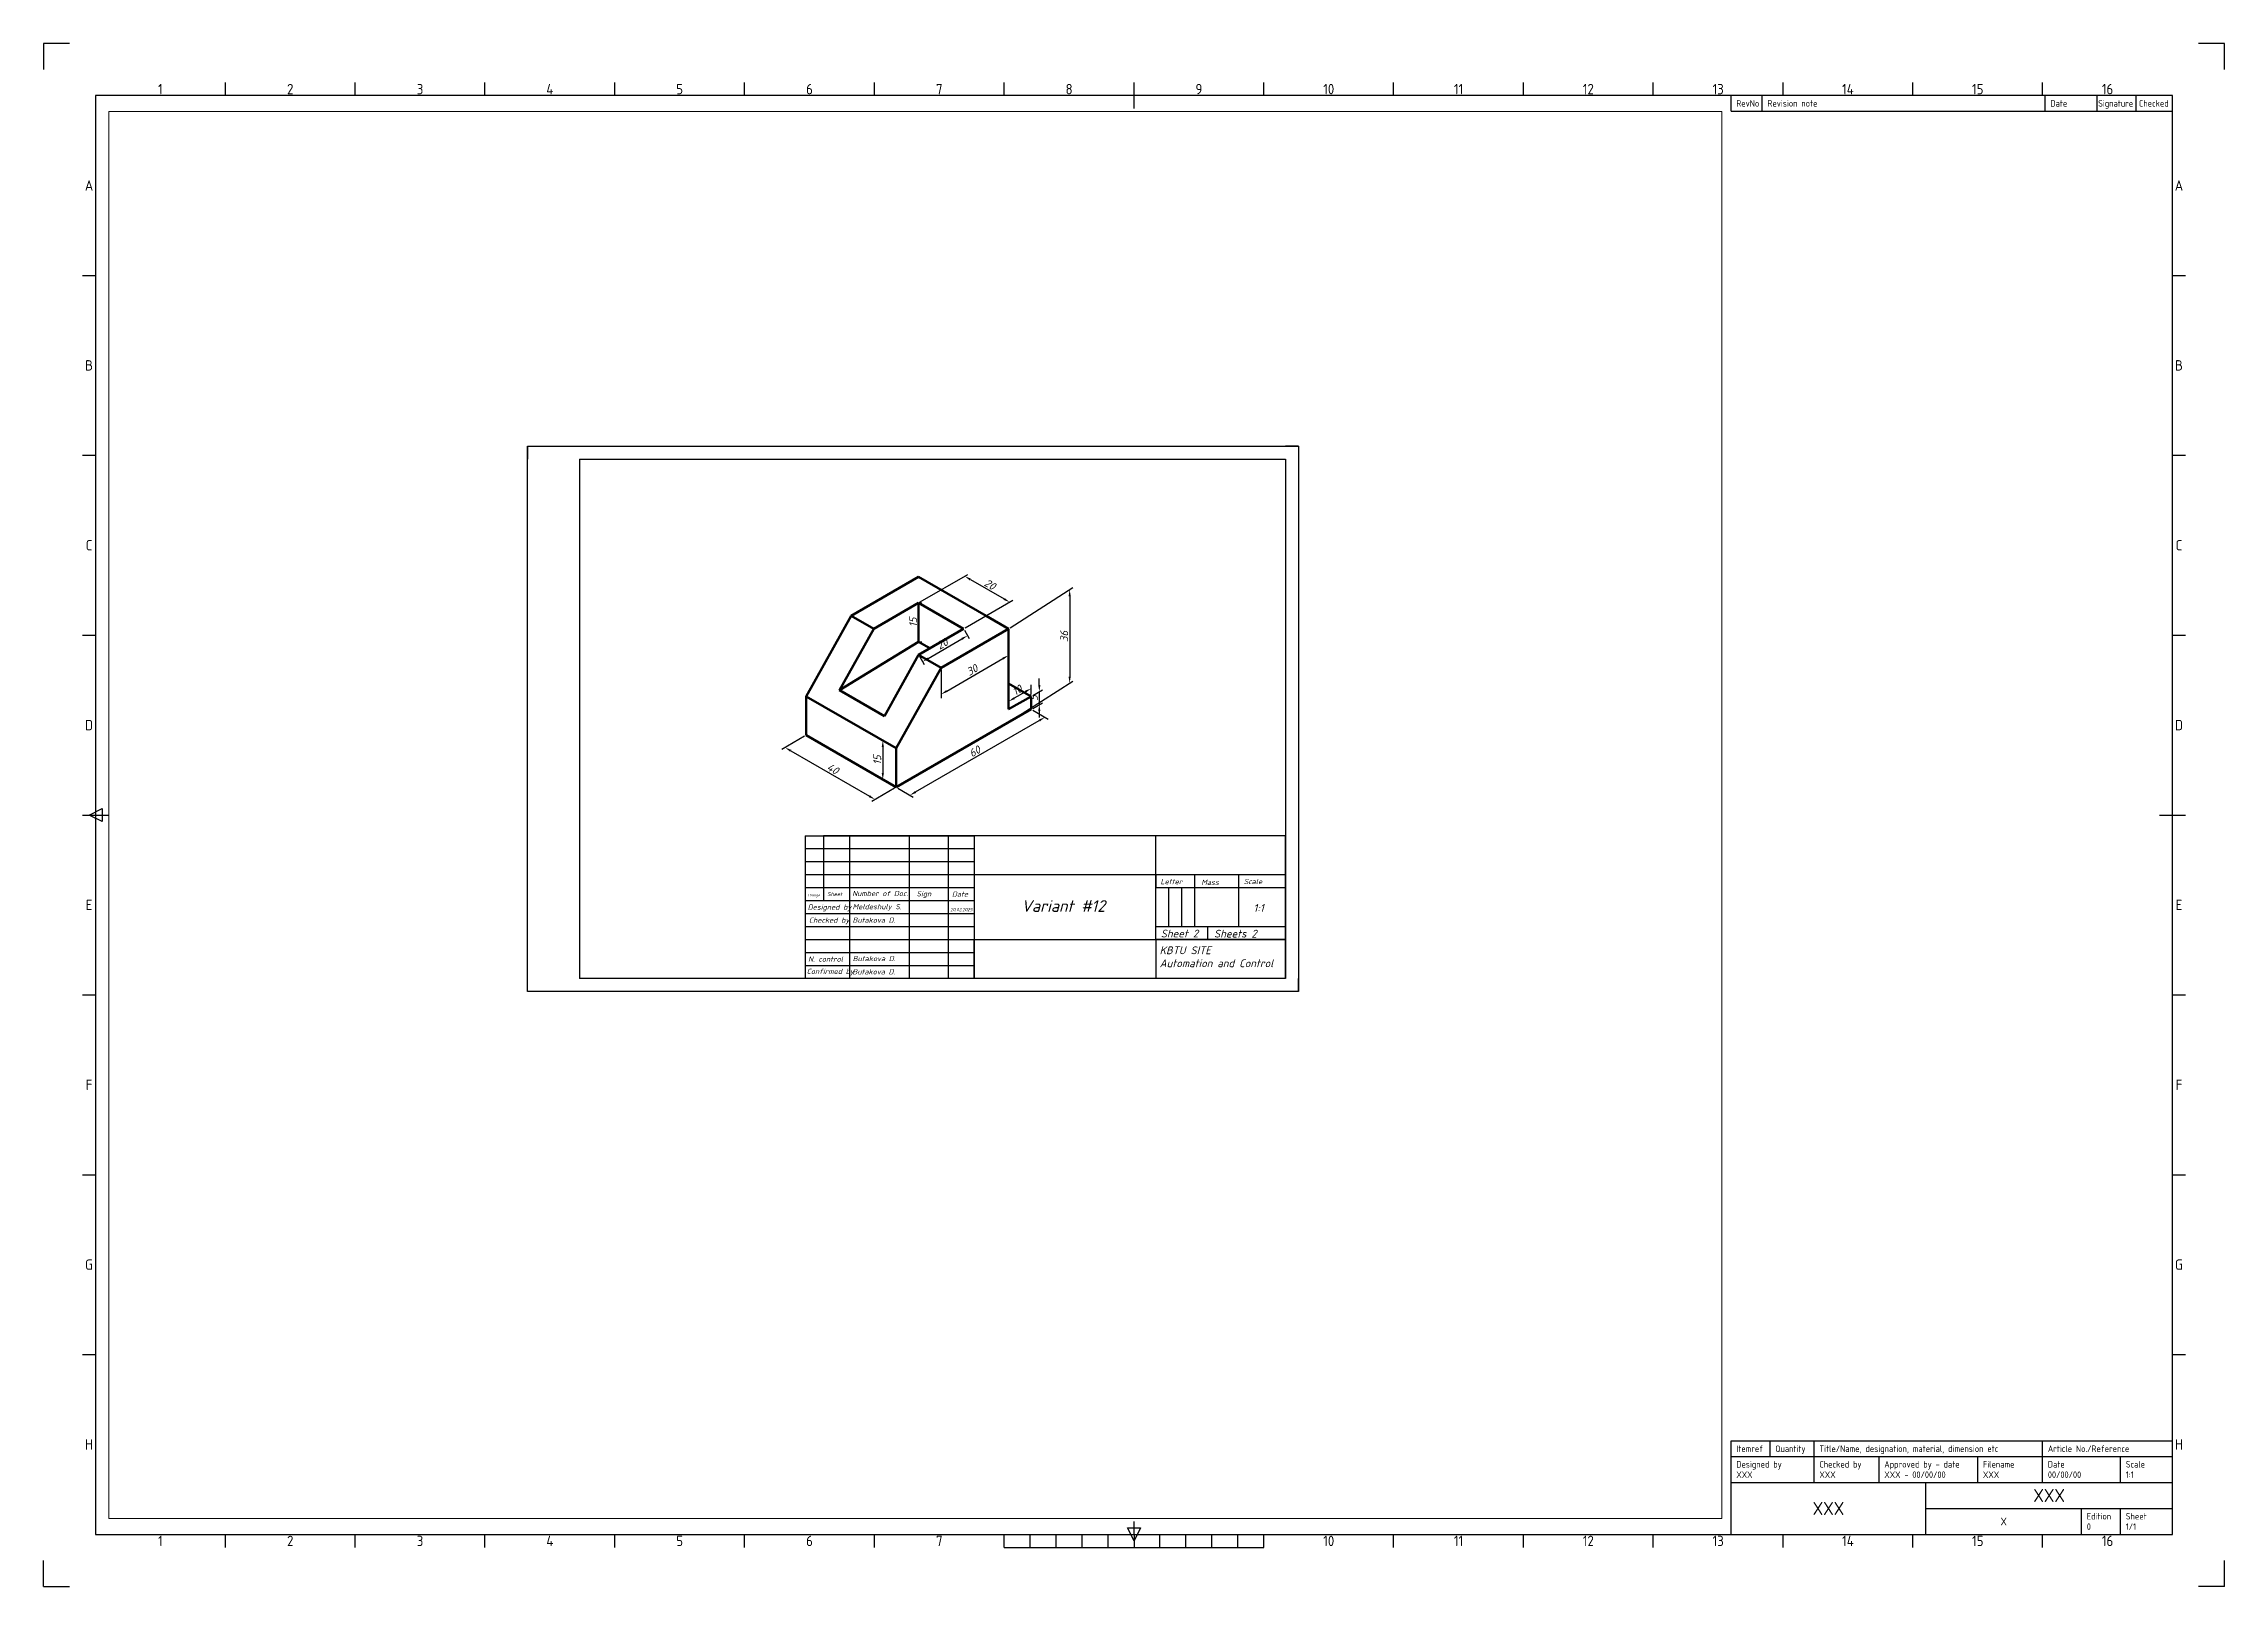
# Paper-space layout 'ISO A1 Layout' of a CAD drawing. Header units: millimetres. Extents: x 0 to 840, y 0 to 594.
import ezdxf
from ezdxf.enums import TextEntityAlignment as Align

# ---------------------------------------------------------------- set-up
doc = ezdxf.new("R2010")
doc.units = ezdxf.units.MM
for name, color, linetype in [('Model-Front', 7, 'Continuous'), ('Title Block', 7, 'Continuous'), ('Viewport', 5, 'Continuous')]:
    doc.layers.add(name, color=color, linetype=linetype)
doc.styles.add('ISO Proportional', font='isocp.shx')
doc.styles.add('style1', font='isocpeui.ttf', dxfattribs={"height": 3})
doc.dimstyles.new('Copy(2) of ISO-25', dxfattribs={"dimtxt": 3, "dimasz": 2.5, "dimexe": 1.25, "dimexo": 0.625, "dimtad": 1, "dimtoh": 1, "dimtxsty": 'style1', "dimcen": 2.5, "dimadec": 0, "dimazin": 0, "dimtfac": 1, "dimtmove": 0, "dimatfit": 3, "dimfxl": 1, "dimarcsym": 0})

# ---------------------------------------------------------------- blocks, each defined once
blk = doc.blocks.new('ISO A1 title block')
at = {"layer": 'Title Block'}
for p, q in [((10, 594), (0, 594)), ((0, 594), (0, 584)), ((840, 594), (830, 594)), ((840, 584), (840, 594)), ((820, 574), (20, 574)), ((20, 574), (20, 20)), ((70, 574), (70, 579)), ((120, 574), (120, 579)), ((170, 574), (170, 579)), ((220, 574), (220, 579)), ((270, 574), (270, 579)), ((320, 574), (320, 579)), ((370, 574), (370, 579)), ((420, 569), (420, 579)), ((470, 574), (470, 579)), ((520, 574), (520, 579)), ((570, 574), (570, 579)), ((620, 574), (620, 579)), ((650, 568), (650, 574)), ((662, 568), (662, 574)), ((670, 574), (670, 579)), ((720, 574), (720, 579)), ((770, 574), (770, 579)), ((771, 568), (771, 574)), ((791, 568), (791, 574)), ((806, 568), (806, 574)), ((820, 20), (820, 574)), ((650, 568), (820, 568)), ((15, 504.75), (20, 504.75)), ((820, 504.75), (825, 504.75)), ((15, 435.5), (20, 435.5)), ((820, 435.5), (825, 435.5)), ((15, 366.25), (20, 366.25)), ((820, 366.25), (825, 366.25)), ((15, 297), (25, 297)), ((17.5, 297), (22.5, 299.5)), ((22.5, 294.5), (17.5, 297)), ((22.5, 299.5), (22.5, 294.5)), ((815, 297), (825, 297)), ((15, 227.75), (20, 227.75)), ((820, 227.75), (825, 227.75)), ((15, 158.5), (20, 158.5)), ((820, 158.5), (825, 158.5)), ((15, 89.25), (20, 89.25)), ((820, 89.25), (825, 89.25)), ((650, 56), (820, 56)), ((650, 50), (650, 56)), ((665, 50), (665, 56)), ((682, 50), (682, 56)), ((770, 50), (770, 56)), ((650, 50), (820, 50)), ((650, 20), (650, 50)), ((682, 40), (682, 50)), ((707, 40), (707, 50)), ((745, 40), (745, 50)), ((770, 40), (770, 50)), ((800, 40), (800, 50)), ((650, 40), (820, 40)), ((725, 20), (725, 40)), ((725, 30), (820, 30)), ((785, 20), (785, 30)), ((800, 20), (800, 30)), ((20, 20), (820, 20)), ((70, 15), (70, 20)), ((120, 15), (120, 20)), ((170, 15), (170, 20)), ((220, 15), (220, 20)), ((270, 15), (270, 20)), ((320, 15), (320, 20)), ((370, 15), (370, 20)), ((380, 15), (380, 20)), ((390, 15), (390, 20)), ((400, 15), (400, 20)), ((410, 15), (410, 20)), ((417.5, 22.5), (422.5, 22.5)), ((420, 17.5), (417.5, 22.5)), ((420, 20), (420, 25)), ((422.5, 22.5), (420, 17.5)), ((420, 20), (420, 15)), ((430, 15), (430, 20)), ((440, 15), (440, 20)), ((450, 15), (450, 20)), ((460, 15), (460, 20)), ((470, 15), (470, 20)), ((520, 15), (520, 20)), ((570, 15), (570, 20)), ((620, 15), (620, 20)), ((670, 15), (670, 20)), ((720, 15), (720, 20)), ((770, 15), (770, 20)), ((0, 0), (0, 10)), ((370, 15), (470, 15)), ((840, 0), (840, 10)), ((0, 0), (10, 0)), ((840, 0), (830, 0))]:
    blk.add_line(p, q, dxfattribs=at)
at = {"layer": 'Title Block', "style": 'ISO Proportional'}
for s, p in [('1', (45, 576.5)), ('2', (95, 576.5)), ('3', (145, 576.5)), ('4', (195, 576.5)), ('5', (245, 576.5)), ('6', (295, 576.5)), ('7', (345, 576.5)), ('8', (395, 576.5)), ('9', (445, 576.5)), ('10', (495, 576.5)), ('11', (545, 576.5)), ('12', (595, 576.5)), ('13', (645, 576.5)), ('14', (695, 576.5)), ('15', (745, 576.5)), ('16', (795, 576.5)), ('A', (17.5, 539.375)), ('A', (822.5, 539.375)), ('B', (17.5, 470.125)), ('B', (822.5, 470.125)), ('C', (17.5, 400.875)), ('C', (822.5, 400.875)), ('D', (17.5, 331.625)), ('D', (822.5, 331.625)), ('E', (17.5, 262.375)), ('E', (822.5, 262.375)), ('F', (17.5, 193.125)), ('F', (822.5, 193.125)), ('G', (17.5, 123.875)), ('G', (822.5, 123.875)), ('H', (17.5, 54.625)), ('H', (822.5, 54.625)), ('1', (45, 17.5)), ('2', (95, 17.5)), ('3', (145, 17.5)), ('4', (195, 17.5)), ('5', (245, 17.5)), ('6', (295, 17.5)), ('7', (345, 17.5)), ('10', (495, 17.5)), ('11', (545, 17.5)), ('12', (595, 17.5)), ('13', (645, 17.5)), ('14', (695, 17.5)), ('15', (745, 17.5)), ('16', (795, 17.5))]:
    blk.add_text(s, height=4, dxfattribs=at).set_placement(p, align=Align.MIDDLE)
for s, p in [('RevNo', (652, 571)), ('Revision note', (664, 571)), ('Date', (773, 571)), ('Signature', (791.361, 571)), ('Checked', (807.083, 571)), ('Itemref', (652, 53)), ('Quantity', (667, 53)), ('Title/Name, designation, material, dimension etc', (684, 53)), ('Article No./Reference', (772, 53)), ('Designed by', (652, 47)), ('Checked by', (684, 47)), ('Approved by - date', (709, 47)), ('Filename', (747, 47)), ('Date', (772, 47)), ('Scale', (802, 47)), ('Edition', (787, 27)), ('Sheet', (802, 27))]:
    blk.add_text(s, height=2.5, dxfattribs=at).set_placement(p, align=Align.MIDDLE_LEFT)
at = {"layer": 'Title Block', "style": 'ISO Proportional', "flags": 8}
for tag, p in [('DESIGNED_BY', (652, 43)), ('CHECKED_BY', (684, 43)), ('APPROVED_BY_DATE', (709, 43)), ('FILENAME', (747, 43)), ('DATE', (772, 43)), ('SCALE', (802, 43)), ('EDITION', (787, 23)), ('SHEET', (802, 23))]:
    blk.add_attdef(tag, text='', height=2.5, dxfattribs=at).set_placement(p, align=Align.MIDDLE_LEFT)
for tag, height, p in [('TITLE', 5, (772.5, 35)), ('OWNER', 5, (687.5, 30)), ('DRAWING_NUMBER', 3, (755, 25))]:
    blk.add_attdef(tag, text='', height=height, dxfattribs=at).set_placement(p, align=Align.MIDDLE)
blk = doc.blocks.new('*D29')
at = {"layer": 'Defpoints', "color": 0, "transparency": 16777216}
for p in [(293.75, 327.69), (320.24, 302.98), (328.39, 307.69)]:
    blk.add_point(p, dxfattribs=at)
at = {"layer": 'Model-Front', "color": 0, "lineweight": -2, "transparency": 16777216}
for p, q in [((293.12, 327.33), (284.35, 322.26)), ((287.76, 321.73), (318.07, 304.23)), ((327.76, 307.33), (318.99, 302.26))]:
    blk.add_line(p, q, dxfattribs=at)
at = {"layer": 'Model-Front', "color": 0, "transparency": 16777216}
for points in [[(287.97, 322.09), (287.55, 321.37), (285.6, 322.98)], [(318.28, 304.59), (317.86, 303.87), (320.24, 302.98)]]:
    blk.add_solid(points, dxfattribs=at)
at = {"layer": 'Model-Front', "color": 0, "lineweight": 30, "transparency": 16777216, "insert": (303.98, 314.82), "char_height": 3, "attachment_point": 5, "rotation": 330, "style": 'style1'}
blk.add_mtext('40', dxfattribs=at)
blk = doc.blocks.new('*D30')
at = {"layer": 'Defpoints', "color": 0, "transparency": 16777216}
for p in [(380.35, 337.69), (385.67, 334.61), (328.39, 307.69)]:
    blk.add_point(p, dxfattribs=at)
at = {"layer": 'Model-Front', "color": 0, "lineweight": -2, "transparency": 16777216}
for p, q in [((380.97, 337.33), (386.92, 333.89)), ((335.88, 305.86), (383.51, 333.36)), ((329.01, 307.33), (334.96, 303.89))]:
    blk.add_line(p, q, dxfattribs=at)
at = {"layer": 'Model-Front', "color": 0, "transparency": 16777216}
for points in [[(383.3, 333.73), (383.72, 333), (385.67, 334.61)], [(335.67, 306.23), (336.09, 305.5), (333.71, 304.61)]]:
    blk.add_solid(points, dxfattribs=at)
at = {"layer": 'Model-Front', "color": 0, "lineweight": 30, "transparency": 16777216, "insert": (358.63, 321.46), "char_height": 3, "attachment_point": 5, "rotation": 30, "style": 'style1'}
blk.add_mtext('60', dxfattribs=at)
blk = doc.blocks.new('*D31')
at = {"layer": 'Defpoints', "color": 0, "transparency": 16777216}
for p in [(380.35, 342.69), (380.35, 337.69), (383.53, 339.52)]:
    blk.add_point(p, dxfattribs=at)
at = {"layer": 'Model-Front', "color": 0, "lineweight": -2, "transparency": 16777216}
for p, q in [((380.97, 343.05), (384.78, 345.25)), ((383.53, 347.02), (383.53, 349.52)), ((383.53, 344.52), (383.53, 339.52)), ((380.97, 338.05), (384.78, 340.25)), ((383.53, 337.02), (383.53, 334.52))]:
    blk.add_line(p, q, dxfattribs=at)
at = {"layer": 'Model-Front', "color": 0, "transparency": 16777216}
for points in [[(383.11, 347.02), (383.95, 347.02), (383.53, 344.52)], [(383.11, 337.02), (383.95, 337.02), (383.53, 339.52)]]:
    blk.add_solid(points, dxfattribs=at)
at = {"layer": 'Model-Front', "color": 0, "lineweight": 30, "transparency": 16777216, "insert": (381.4, 342.02), "char_height": 3, "attachment_point": 5, "rotation": 90, "style": 'style1'}
blk.add_mtext('5', dxfattribs=at)
blk = doc.blocks.new('*D32')
at = {"layer": 'Defpoints', "color": 0, "transparency": 16777216}
for p in [(371.69, 368.69), (395.22, 347.75), (371.69, 332.69)]:
    blk.add_point(p, dxfattribs=at)
at = {"layer": 'Model-Front', "color": 0, "lineweight": -2, "transparency": 16777216}
for p, q in [((372.31, 369.09), (396.47, 384.55)), ((395.22, 381.25), (395.22, 350.25)), ((372.31, 333.09), (396.47, 348.55))]:
    blk.add_line(p, q, dxfattribs=at)
at = {"layer": 'Model-Front', "color": 0, "transparency": 16777216}
for points in [[(394.8, 381.25), (395.63, 381.25), (395.22, 383.75)], [(394.8, 350.25), (395.63, 350.25), (395.22, 347.75)]]:
    blk.add_solid(points, dxfattribs=at)
at = {"layer": 'Model-Front', "color": 0, "lineweight": 30, "transparency": 16777216, "insert": (393.09, 365.75), "char_height": 3, "attachment_point": 5, "rotation": 90, "style": 'style1'}
blk.add_mtext('36', dxfattribs=at)
blk = doc.blocks.new('*D34')
at = {"layer": 'Defpoints', "color": 0, "transparency": 16777216}
for p in [(371.69, 340.73), (371.69, 337.69), (380.35, 342.69)]:
    blk.add_point(p, dxfattribs=at)
at = {"layer": 'Model-Front', "color": 0, "lineweight": -2, "transparency": 16777216}
for p, q in [((378.18, 344.48), (373.85, 341.98)), ((380.35, 343.41), (380.35, 347.17)), ((371.69, 338.41), (371.69, 342.17))]:
    blk.add_line(p, q, dxfattribs=at)
at = {"layer": 'Model-Front', "color": 0, "transparency": 16777216}
for points in [[(377.98, 344.84), (378.39, 344.12), (380.35, 345.73)], [(373.65, 342.34), (374.06, 341.62), (371.69, 340.73)]]:
    blk.add_solid(points, dxfattribs=at)
at = {"layer": 'Model-Front', "color": 0, "lineweight": 30, "transparency": 16777216, "insert": (374.96, 345.07), "char_height": 3, "attachment_point": 5, "rotation": 30, "style": 'style1'}
blk.add_mtext('10', dxfattribs=at)
blk = doc.blocks.new('*D35')
at = {"layer": 'Defpoints', "color": 0, "transparency": 16777216}
for p in [(337.05, 378.69), (372.12, 378.94), (354.37, 368.69)]:
    blk.add_point(p, dxfattribs=at)
at = {"layer": 'Model-Front', "color": 0, "lineweight": -2, "transparency": 16777216}
for p, q in [((337.67, 379.05), (356.05, 389.66)), ((356.96, 387.69), (369.95, 380.19)), ((354.99, 369.05), (373.37, 379.66))]:
    blk.add_line(p, q, dxfattribs=at)
at = {"layer": 'Model-Front', "color": 0, "transparency": 16777216}
for points in [[(357.17, 388.05), (356.75, 387.32), (354.8, 388.94)], [(370.16, 380.55), (369.74, 379.82), (372.12, 378.94)]]:
    blk.add_solid(points, dxfattribs=at)
at = {"layer": 'Model-Front', "color": 0, "lineweight": 30, "transparency": 16777216, "insert": (364.52, 385.78), "char_height": 3, "attachment_point": 5, "rotation": 330, "style": 'style1'}
blk.add_mtext('20', dxfattribs=at)
blk = doc.blocks.new('*D36')
at = {"layer": 'Defpoints', "color": 0, "transparency": 16777216}
for p in [(337.05, 378.69), (337.05, 363.69), (337.05, 363.69)]:
    blk.add_point(p, dxfattribs=at)
at = {"layer": 'Model-Front', "color": 0, "lineweight": -2, "transparency": 16777216}
for p, q in [((337.67, 378.69), (338.3, 378.69)), ((337.05, 376.19), (337.05, 366.19)), ((337.67, 363.69), (338.3, 363.69))]:
    blk.add_line(p, q, dxfattribs=at)
at = {"layer": 'Model-Front', "color": 0, "transparency": 16777216}
for points in [[(336.63, 376.19), (337.46, 376.19), (337.05, 378.69)], [(336.63, 366.19), (337.46, 366.19), (337.05, 363.69)]]:
    blk.add_solid(points, dxfattribs=at)
at = {"layer": 'Model-Front', "color": 0, "lineweight": 30, "transparency": 16777216, "insert": (334.92, 371.19), "char_height": 3, "attachment_point": 5, "rotation": 90, "style": 'style1'}
blk.add_mtext('15', dxfattribs=at)
blk = doc.blocks.new('*D37')
at = {"layer": 'Defpoints', "color": 0, "transparency": 16777216}
for p in [(354.37, 368.69), (355.89, 366.06), (337.05, 358.69)]:
    blk.add_point(p, dxfattribs=at)
at = {"layer": 'Model-Front', "color": 0, "lineweight": -2, "transparency": 16777216}
for p, q in [((340.73, 357.31), (353.72, 364.81)), ((354.68, 368.15), (356.51, 364.98)), ((337.36, 358.15), (339.19, 354.98))]:
    blk.add_line(p, q, dxfattribs=at)
at = {"layer": 'Model-Front', "color": 0, "transparency": 16777216}
for points in [[(353.51, 365.17), (353.93, 364.45), (355.89, 366.06)], [(340.52, 357.67), (340.94, 356.95), (338.57, 356.06)]]:
    blk.add_solid(points, dxfattribs=at)
at = {"layer": 'Model-Front', "color": 0, "lineweight": 30, "transparency": 16777216, "insert": (346.16, 362.9), "char_height": 3, "attachment_point": 5, "rotation": 30, "style": 'style1'}
blk.add_mtext('20', dxfattribs=at)
blk = doc.blocks.new('*D38')
at = {"layer": 'Defpoints', "color": 0, "transparency": 16777216}
for p in [(371.69, 368.69), (345.71, 353.69), (371.69, 358.48)]:
    blk.add_point(p, dxfattribs=at)
at = {"layer": 'Model-Front', "color": 0, "lineweight": -2, "transparency": 16777216}
for p, q in [((371.69, 367.97), (371.69, 357.04)), ((345.71, 352.97), (345.71, 342.04)), ((347.87, 344.73), (369.52, 357.23))]:
    blk.add_line(p, q, dxfattribs=at)
at = {"layer": 'Model-Front', "color": 0, "transparency": 16777216}
for points in [[(369.32, 357.59), (369.73, 356.87), (371.69, 358.48)], [(347.67, 345.09), (348.08, 344.37), (345.71, 343.48)]]:
    blk.add_solid(points, dxfattribs=at)
at = {"layer": 'Model-Front', "color": 0, "lineweight": 30, "transparency": 16777216, "insert": (357.64, 352.82), "char_height": 3, "attachment_point": 5, "rotation": 30, "style": 'style1'}
blk.add_mtext('30', dxfattribs=at)
blk = doc.blocks.new('*D39')
at = {"layer": 'Defpoints', "color": 0, "transparency": 16777216}
for p in [(328.39, 322.69), (323.25, 310.66), (328.39, 307.69)]:
    blk.add_point(p, dxfattribs=at)
at = {"layer": 'Model-Front', "color": 0, "lineweight": -2, "transparency": 16777216}
for p, q in [((327.76, 323.05), (322, 326.38)), ((323.25, 323.16), (323.25, 313.16)), ((327.76, 308.05), (322, 311.38))]:
    blk.add_line(p, q, dxfattribs=at)
at = {"layer": 'Model-Front', "color": 0, "transparency": 16777216}
for points in [[(322.83, 323.16), (323.66, 323.16), (323.25, 325.66)], [(322.83, 313.16), (323.66, 313.16), (323.25, 310.66)]]:
    blk.add_solid(points, dxfattribs=at)
at = {"layer": 'Model-Front', "color": 0, "lineweight": 30, "transparency": 16777216, "insert": (321.12, 318.16), "char_height": 3, "attachment_point": 5, "rotation": 90, "style": 'style1'}
blk.add_mtext('15', dxfattribs=at)

psp = doc.layouts.new('ISO A1 Layout')

# ---------------------------------------------------------------- linework, layer by layer
at = {"layer": 'Defpoints'}
psp.add_lwpolyline([(186.39, 439.039), (483.39, 439.039), (483.39, 229.039), (186.39, 229.039)], close=True, dxfattribs=at)
at = {"layer": 'Model-Front'}
for p, q in [((186.39, 439.039), (206.39, 439.039)), ((186.39, 439.039), (186.39, 434.039)), ((483.39, 439.039), (478.39, 439.039)), ((206.39, 434.039), (206.39, 234.039)), ((206.39, 434.039), (478.39, 434.039)), ((478.39, 434.039), (478.39, 234.039)), ((306.549, 345.101), (319.728, 368.689)), ((293.747, 342.689), (302.407, 337.689)), ((302.046, 338.064), (302.046, 338.064)), ((333.584, 331.689), (333.337, 331.546)), ((333.457, 331.762), (333.584, 331.689)), ((293.39, 289.039), (293.39, 234.039)), ((293.39, 289.039), (293.39, 284.039)), ((293.39, 289.039), (293.39, 284.039)), ((293.39, 289.039), (300.39, 289.039)), ((478.39, 289.039), (300.39, 289.039)), ((300.39, 289.039), (358.39, 289.039)), ((300.39, 289.039), (300.39, 264.039)), ((300.39, 289.039), (310.39, 289.039)), ((310.39, 289.039), (310.39, 234.039)), ((348.39, 289.039), (333.39, 289.039)), ((333.39, 289.039), (333.39, 234.039)), ((358.39, 289.039), (348.39, 289.039)), ((348.39, 289.039), (348.39, 234.039)), ((358.39, 289.039), (358.39, 234.039)), ((358.39, 289.039), (358.39, 274.039)), ((428.39, 249.039), (428.39, 289.039)), ((478.39, 234.039), (478.39, 289.039)), ((293.39, 284.039), (358.39, 284.039)), ((293.39, 284.039), (293.39, 279.039)), ((293.39, 279.039), (358.39, 279.039)), ((293.39, 279.039), (293.39, 274.039)), ((293.39, 274.039), (358.39, 274.039)), ((293.39, 274.039), (293.39, 269.039)), ((293.39, 269.039), (358.39, 269.039)), ((293.39, 269.039), (293.39, 264.039)), ((358.39, 274.039), (478.39, 274.039)), ((428.39, 274.039), (428.39, 269.039)), ((428.39, 269.039), (478.39, 269.039)), ((433.39, 254.039), (433.39, 269.039)), ((438.39, 254.039), (438.39, 269.039)), ((443.39, 269.039), (443.39, 274.039)), ((443.39, 254.039), (443.39, 269.039)), ((460.39, 269.039), (460.39, 274.039)), ((460.39, 254.039), (460.39, 269.039)), ((293.39, 264.039), (358.39, 264.039)), ((293.39, 264.039), (293.39, 259.039)), ((293.39, 259.039), (358.39, 259.039)), ((293.39, 259.039), (293.39, 254.039)), ((293.39, 254.039), (358.39, 254.039)), ((293.39, 254.039), (293.39, 249.039)), ((428.39, 249.039), (428.39, 254.039)), ((428.39, 254.039), (478.39, 254.039)), ((428.39, 254.039), (433.39, 254.039)), ((433.39, 254.039), (438.39, 254.039)), ((438.39, 254.039), (443.39, 254.039)), ((443.39, 254.039), (460.39, 254.039)), ((448.39, 249.039), (448.39, 254.039)), ((293.39, 249.039), (358.39, 249.039)), ((293.39, 249.039), (293.39, 244.039)), ((293.39, 244.039), (358.39, 244.039)), ((293.39, 244.039), (293.39, 239.039)), ((358.39, 234.039), (358.39, 249.039)), ((358.39, 249.039), (478.39, 249.039)), ((478.39, 249.039), (428.39, 249.039)), ((428.39, 249.039), (448.39, 249.039)), ((428.39, 249.039), (428.39, 234.039)), ((293.39, 239.039), (358.39, 239.039)), ((478.39, 234.039), (206.39, 234.039)), ((483.39, 229.039), (483.39, 234.039))]:
    psp.add_line(p, q, dxfattribs=at)
at = {"layer": 'Model-Front', "lineweight": 50}
for p, q in [((337.048, 388.689), (311.068, 373.689)), ((363.029, 373.689), (337.048, 388.689)), ((319.728, 368.689), (337.048, 378.689)), ((337.048, 378.689), (354.369, 368.689)), ((337.048, 378.689), (337.048, 363.689)), ((311.068, 373.689), (293.747, 342.689)), ((311.068, 373.689), (319.728, 368.689)), ((371.689, 368.689), (363.029, 373.689)), ((319.728, 368.689), (306.549, 345.101)), ((306.549, 345.101), (337.048, 363.689)), ((354.369, 368.689), (337.048, 358.689)), ((337.048, 363.689), (341.378, 361.189)), ((371.689, 368.689), (345.709, 353.689)), ((371.689, 337.689), (371.689, 368.689)), ((323.869, 335.101), (337.048, 358.689)), ((345.709, 353.689), (328.388, 322.689)), ((337.048, 358.689), (345.709, 353.689)), ((345.709, 353.689), (337.048, 358.689)), ((306.549, 345.101), (323.869, 335.101)), ((380.35, 342.689), (371.689, 347.689)), ((328.388, 322.689), (293.747, 342.689)), ((293.747, 342.689), (293.747, 327.689)), ((328.388, 307.689), (380.35, 337.689)), ((380.35, 342.689), (371.689, 337.689)), ((380.35, 337.689), (380.35, 342.689)), ((380.35, 337.689), (380.35, 342.689)), ((380.35, 337.689), (380.35, 342.689)), ((328.388, 307.689), (293.747, 327.689)), ((328.388, 307.689), (328.388, 322.689))]:
    psp.add_line(p, q, dxfattribs=at)

# ---------------------------------------------------------------- block references
at = {"layer": 'Title Block'}
ref = psp.add_blockref('ISO A1 title block', (0, 0), dxfattribs=at)
ref.add_attrib('CHECKED_BY', 'XXX', dxfattribs={"height": 2.5, "style": 'ISO Proportional'}).set_placement((684, 43), align=Align.MIDDLE_LEFT)
ref.add_attrib('OWNER', 'XXX', dxfattribs={"height": 5, "style": 'ISO Proportional'}).set_placement((687.5, 30), align=Align.MIDDLE)
ref.add_attrib('DESIGNED_BY', 'XXX', dxfattribs={"height": 2.5, "style": 'ISO Proportional'}).set_placement((652, 43), align=Align.MIDDLE_LEFT)
ref.add_attrib('FILENAME', 'XXX', dxfattribs={"height": 2.5, "style": 'ISO Proportional'}).set_placement((747, 43), align=Align.MIDDLE_LEFT)
ref.add_attrib('DRAWING_NUMBER', 'X', dxfattribs={"height": 3, "style": 'ISO Proportional'}).set_placement((755, 25), align=Align.MIDDLE)
ref.add_attrib('APPROVED_BY_DATE', 'XXX - 00/00/00', dxfattribs={"height": 2.5, "style": 'ISO Proportional'}).set_placement((709, 43), align=Align.MIDDLE_LEFT)
ref.add_attrib('TITLE', 'XXX', dxfattribs={"height": 5, "style": 'ISO Proportional'}).set_placement((772.5, 35), align=Align.MIDDLE)
ref.add_attrib('DATE', '00/00/00', dxfattribs={"height": 2.5, "style": 'ISO Proportional'}).set_placement((772, 43), align=Align.MIDDLE_LEFT)
ref.add_attrib('EDITION', '0', dxfattribs={"height": 2.5, "style": 'ISO Proportional'}).set_placement((787, 23), align=Align.MIDDLE_LEFT)
ref.add_attrib('SHEET', '1/1', dxfattribs={"height": 2.5, "style": 'ISO Proportional'}).set_placement((802, 23), align=Align.MIDDLE_LEFT)
ref.add_attrib('SCALE', '1:1', dxfattribs={"height": 2.5, "style": 'ISO Proportional'}).set_placement((802, 43), align=Align.MIDDLE_LEFT)

# ---------------------------------------------------------------- texts
at = {"layer": 'Model-Front', "attachment_point": 1, "style": 'style1'}
for s, width, gutter_width, insert, char_height in [('Letter', 11.92459, 10, (430.188, 272.354), 2), ('Mass', 32.48081, 10, (445.909, 272.087), 2), ('Scale', 14.33655, 10, (462.263, 272.398), 2), ('Designed by', 17.02725, 10, (294.31, 262.54), 2), ('Sheet', 6.34368, 7.5, (301.83, 267.302), 1.5), ('Number of Doc.', 48, 10, (311.46, 267.784), 2), ('Meldeshuly S.', 20.24223, 10, (311.588, 262.707), 2), ('Sign', 15, 10, (336.199, 267.673), 2), ('20.02.2025', 7.248, 6.25, (349.281, 261.217), 1.25), ('Date', 7.17627, 10, (349.876, 267.539), 2), ('1:1', 14.61638, 15, (466.012, 262.697), 3), ('Checked by', 19.07118, 10, (294.775, 257.525), 2), ('Butakova D.', 46.8017, 10, (311.588, 257.525), 2), ('Sheet 2', 17.07648, 15, (430.291, 252.848), 3), ('Sheets 2', 27.3113, 15, (450.814, 252.811), 3), ('KBTU SITE\\PAutomation and Control', 54.2227, 15, (429.865, 246.401), 3), ('Confirmed by', 17.13578, 10, (293.936, 237.811), 2), ('N. control', 14.54707, 10, (294.465, 242.525), 2), ('Butakova D.', 46.8017, 10, (311.552, 237.637), 2), ('Butakova D.', 46.8017, 10, (311.642, 242.731), 2)]:
    psp.add_mtext_dynamic_manual_height_columns(s, width=width, gutter_width=gutter_width, heights=[0], dxfattribs=dict(at, insert=insert, char_height=char_height))
at = {"layer": 'Model-Front', "insert": (294.218, 266.626), "char_height": 1, "width": 4.48286, "attachment_point": 1, "style": 'style1'}
psp.add_mtext('Change', dxfattribs=at)
at = {"layer": 'Model-Front', "insert": (376.597, 264.213), "char_height": 4.5, "attachment_point": 1, "style": 'style1'}
psp.add_mtext('Variant #12', dxfattribs=at)

# ---------------------------------------------------------------- dimensions: what is measured, and where the dimension line sits
at = {"layer": 'Model-Front', "lineweight": 30}
for p1, p2, distance, picture, middle in [((337.048, 378.689), (354.369, 368.689), 17.748, '*D35', (364.519, 385.776)), ((337.048, 358.689), (354.369, 368.689), -3.036, '*D37', (346.164, 362.9)), ((345.709, 353.689), (371.689, 368.689), -8.841, '*D38', (357.636, 352.82)), ((380.35, 342.689), (371.689, 337.689), -2.631, '*D34', (374.957, 345.067)), ((328.388, 307.689), (380.35, 337.689), -5.324, '*D30', (358.631, 321.455)), ((293.747, 327.689), (328.388, 307.689), -8.152, '*D29', (303.978, 314.823))]:
    dim = psp.add_aligned_dim(p1=p1, p2=p2, distance=distance, dimstyle='Copy(2) of ISO-25', dxfattribs=at)
    dim.commit()
    dim.dimension.update_dxf_attribs({"geometry": picture, "text_midpoint": middle})
for base, p1, p2, picture, middle in [((337.048, 363.689), (337.048, 378.689), (337.048, 363.689), '*D36', (334.923, 371.189)), ((395.216, 347.748), (371.689, 368.689), (371.689, 332.689), '*D32', (393.091, 365.748)), ((383.528, 339.524), (380.35, 342.689), (380.35, 337.689), '*D31', (381.403, 342.024)), ((323.248, 310.656), (328.388, 322.689), (328.388, 307.689), '*D39', (321.123, 318.156))]:
    dim = psp.add_linear_dim(base=base, p1=p1, p2=p2, angle=90, dimstyle='Copy(2) of ISO-25', dxfattribs=at)
    dim.commit()
    dim.dimension.update_dxf_attribs({"geometry": picture, "text_midpoint": middle})

# ---------------------------------------------------------------- viewports
at = {"layer": 'Viewport'}
psp.add_viewport(center=(335.807, 297.043), size=(621.272, 541.73923), view_center_point=(210.196, 175.043), view_height=541.73923, dxfattribs=at)

doc.saveas('drawing.dxf')
